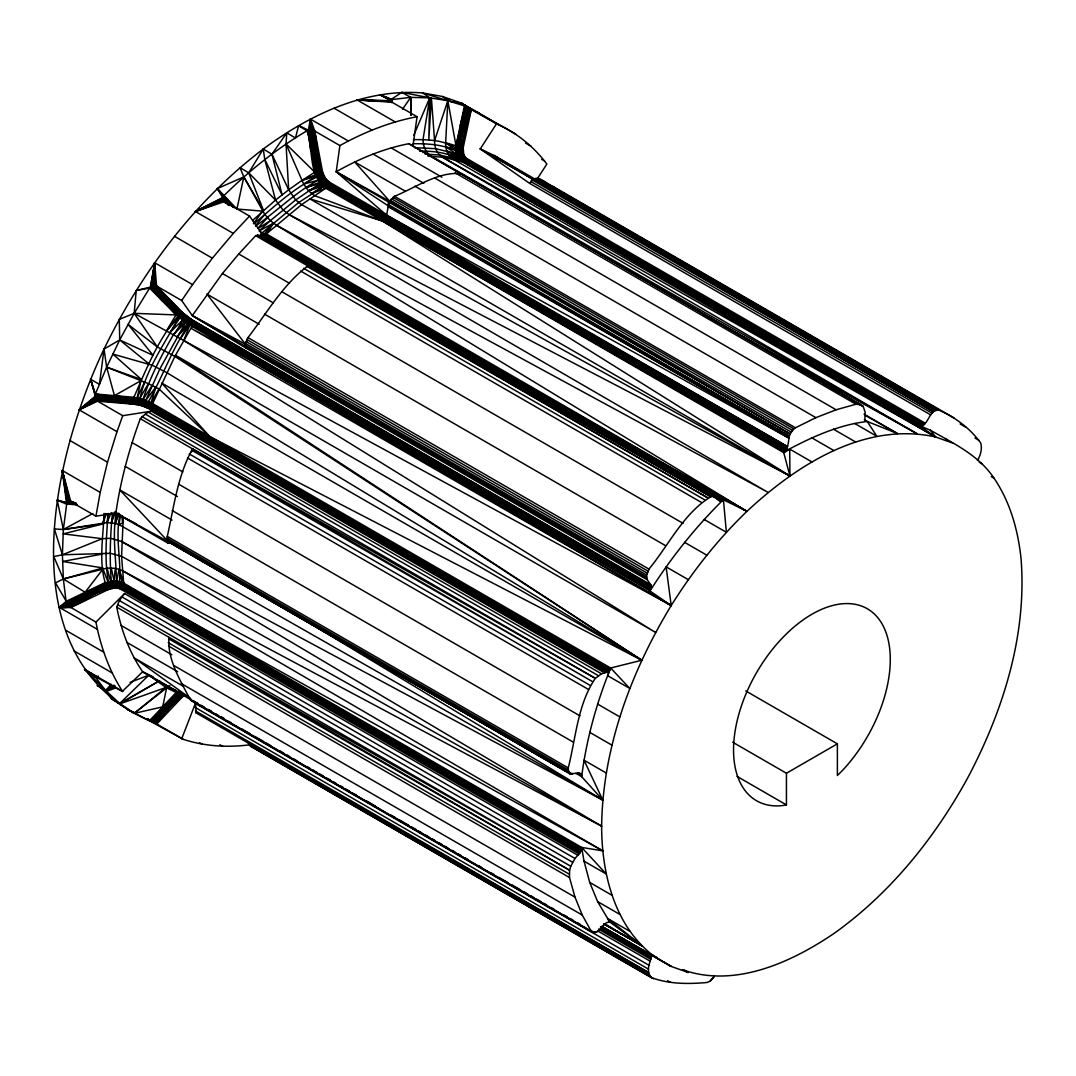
<?xml version="1.0" encoding="UTF-8"?>
<svg xmlns="http://www.w3.org/2000/svg" width="1076" height="1076" viewBox="0 0 1076 1076"><rect width="100%" height="100%" fill="white"/><g stroke="black" fill="none" stroke-linecap="round" stroke-linejoin="round"><path stroke-width="1.5" d="M412.928 146.202L417.058 116.706C389.915 121.87 364.024 132.227 339.895 145.556L314.77 131.057L310.789 130.008L306.942 130.828C276.545 148.717 248.959 170.99 223.862 195.711L222.705 199.611L225.758 203.162M417.058 116.706L391.946 102.207L390.211 99.772L410.723 97.365L429.741 97.822L447.831 100.687L455.995 145.731C454.866 151.689 456.843 158.616 462.317 161.803L920.262 426.204L935.515 436.95L952.623 443.056M419.559 151.165C434.61 150.976 450.656 152.698 463.084 161.911L921.043 426.311L930.417 430.239L935.515 436.95C864.472 421.362 796.711 464.953 746.932 511.329L723.422 499.775C718.647 504.832 716.347 494.14 710.846 496.789L307.938 265.853C283.015 284.414 266.74 313.197 247.978 337.608L245.597 343.54L246.364 348.355L647.335 579.856L651.209 585.6L650.038 591.047L671.209 605.532C630.886 671.935 602.681 747.78 601.632 826.153C601.713 874.25 614.799 927.687 655.647 957.438M249.565 744.821C227.332 747.685 204.521 746.327 183.149 739.279L149.618 720.799C6.55 658.418 51.648 458.793 104.036 349.041C141.588 271.878 194.595 201.158 263.243 149.013C309.027 115.199 364.495 88.272 422.774 92.966L429.741 97.822L428.786 140.122L431.409 98.077L434.556 140.633C434.368 146.955 436.829 153.747 442.424 157.163L917.061 433.762L702.884 314.219M119.987 515.31C114.379 539.318 123 564.887 118.441 588.424L114.419 588.047L107.882 589.756L70.814 607.604L59.503 607.469L66.066 601.39L104.587 582.883L114.016 580.784L122.099 582.21L581.672 847.417L606.232 873.981L584.026 861.163L581.672 847.417L602.789 850.86L122.368 570.67L115.32 568.263L107.075 568.141L63.349 578.982L55.508 582.842L69.294 606.501L95.939 622.103C100.593 646.501 108.999 670.281 122.476 691.263L142.664 671.787L153.196 676.844M584.026 861.163L589.729 882.428L597.61 901.594L607.604 918.474L641.794 945.683L603.905 923.948L641.794 945.683L610.657 922.616C603.138 919.119 599.076 937.707 591.208 931.17L582.25 915.071L575.001 897.155L569.513 877.545L569.607 870.282L570.764 866.234L574.961 858.473L579.91 852.959L581.524 849.569L123.579 585.169C103.565 577.462 84.856 597.489 66.066 601.39L63.349 578.982L62.408 554.786L54.378 528.935L63.349 529.513L102.96 523.958L63.188 533.871L102.207 538.699L110.451 538.282L121.575 541.443L602.789 800.1L581.672 776.657C586.42 739.4 596.588 702.722 610.657 667.994L641.794 660.247L175.509 355.282L655.647 632.486L183.74 340.514L134.191 313.331L119.288 319.357L119.705 339.949L106.645 367.131L95.387 394.004L95.266 398.12L97.62 401.187L122.745 415.686L151.353 411.193L604.577 672.85L608.572 671.128L609.393 670.2L149.9 404.98L136.706 400.528L95.387 394.004L90.599 379.29L99.449 384.334L104.036 349.041L119.705 339.949L134.191 313.331L149.618 288.072L153.626 285.449L156.571 286.014L181.696 300.527L192.295 315.604L246.364 348.355M136.37 523.985L115.858 513.064L95.939 516.198L70.814 501.698L66.981 501.9L63.349 529.513L62.408 554.786L53.8 556.574L63.349 578.982L85.138 592.23C97.028 588.451 110.707 577.274 123.753 584.039L581.712 848.439L581.524 849.569M95.939 516.198L100.203 492.391L107.519 462.182L116.975 431.678L79.099 409.808L97.62 401.187L134.688 404.294L141.225 405.504L147.95 408.248L149.739 407.468L152.133 404.737L174.877 356.398L193.129 324.36L192.886 320.446L183.176 313.062L156.571 286.014L154.675 262.732L192.55 284.589L212.349 258.2L233.304 233.398L249.565 216.088L264.79 237.756L267.695 239.437M651.088 588.76L190.708 322.881L178.091 313.076L153.626 285.449L154.675 262.732L150.358 287.144L162.705 301.374L166.914 298.415L181.696 313.372L191.272 320.823L651.37 586.541M864.055 414.152L897.451 433.547L867.202 421.456C838.083 424.939 811.062 437.354 785.493 451.113L325.275 185.112L320.312 179.167L317.272 171.514L309.969 129.994L310.453 119.113L348.328 140.983M180.297 693.872L164.749 707.658L151.339 721.552L147.694 719.064L152.846 722.278L180.297 693.872L180.243 695.042L153.72 722.709L148.084 719.172M97.378 629.339L59.503 607.469L106.739 587.604L112.038 588.357C109.201 563.609 110.075 538.013 112.415 513.104M107.882 589.756C97.391 566.326 103.444 538.282 103.955 513.44M579.91 852.959L121.951 588.559C99.853 581 81.87 610.361 59.503 607.469L66.335 602.399L105.018 583.932L114.607 585.694L121.144 589.487L121.951 588.559L123.753 584.039L121.575 556.305L123.283 516.803M536.991 179.302L546.864 164.036C533.777 146.645 516.493 132.523 496.493 123.807L465.195 106.107L422.774 92.966L442.572 96.517L447.831 100.687L445.666 142.718C445.249 148.972 447.589 155.791 453.144 159.167L935.515 436.95L442.424 157.163L427.992 156.181M114.217 396.99L95.051 395.255L90.599 379.29L95.172 394.704L114.217 396.99L114.782 401.926L96.262 400.016L79.099 409.808L94.97 396.439C113.975 397.797 134.796 395.188 152.133 404.737L610.092 669.137L607.604 675.661L629.81 688.479L610.657 667.994L152.698 403.594L143.095 399.452L133.881 397.273L95.387 394.004M425.208 154.043L439.654 155.038L459.64 159.665L459.492 154.245L463.205 147.735L455.995 145.731L464.442 105.798L461.012 102.973L471.369 109.308L463.205 147.735L463.769 154.742L460.178 156.141L457.071 155.926L457.959 146.699L466.5 106.712L461.012 102.973L442.572 96.517L451.153 101.709L461.012 102.973L515.821 134.15M577.341 773.079L581.712 775.594L579.91 773.16L569.903 773.698L168.932 542.196L167.412 539.937L167.291 536.413C173.895 507.078 177.674 475.39 192.55 448.88L595.324 678.337L601.511 673.805L604.577 672.85M286.794 132.778L286.028 143.969L288.677 189.806L295.685 199.934L301.589 204.642L789.932 475.955L789.717 449.109L783.745 452.646L325.813 188.246C307.951 175.428 313.627 149.174 306.942 130.828L298.617 125.61L295.47 138.037L286.794 132.778L271.946 154.245L282.114 194.931L264.777 159.477L263.243 149.013L271.946 154.245L288.677 189.806L275.55 200.055L252.483 220.54M172.039 520.085L119.799 489.93L168.327 541.672L168.098 543.232L168.932 542.196L170.129 542.681L168.098 543.232L115.858 513.064C120.525 480.824 129.039 449.257 140.31 418.712L142.113 416.668L595.324 678.337C577.651 704.202 575.808 738.19 568.263 767.914L568.384 771.438L569.903 773.698L568.141 769.797L167.17 538.296M104.036 349.041L106.645 367.131L148.353 383.634L158.966 388.907L209.685 436.493L641.794 660.247L174.877 356.398L157.419 347.023L134.191 313.331L136.222 290.493L150.358 287.144L177.015 313.923L192.685 325.517L650.644 589.917C671.303 557.624 695.217 527.428 722.534 500.501L264.575 236.101L262.369 233.398L260.997 233.815L298.603 202.584L324.333 185.919L327.507 182.1L327.938 181.064L325.302 178.118L322.733 172.644L314.77 131.057L310.453 119.113L308.328 130.263L315.967 171.824L319.168 179.746L324.333 185.919L784.646 451.987C791.062 445.262 785.83 432.592 795.46 427.777L815.89 417.649L836.119 409.781L855.958 404.226L861.311 404.832L863.275 406.553L865.158 412.337L864.848 419.828L866.395 421.429M254.931 222.92C274.757 206.215 293.95 187.896 317.595 176.666C319.478 157.553 313.802 137.984 310.453 119.113L310.789 130.008L318.63 171.245L322.706 180.445L328.301 185.691L385.894 217.46L787.309 447.791L329.35 183.404L324.602 178.872L321.724 172.859L313.56 130.519L310.453 119.113C307.185 137.782 317.124 155.966 315.524 174.662L317.595 176.666L318.079 180.23C295.174 192.523 276.868 211.273 255.671 225.987M116.383 512.432C111.514 537.529 117.257 563.151 116.262 588.074L109.133 585.263L105.542 585.102L59.503 607.469L69.294 606.501L87.896 598.121L85.569 593.266L66.187 601.941L59.503 607.469L68.339 605.559L109.537 586.555L114.607 585.694L121.306 586.823L580.61 851.883M107.977 513.521C106.564 538.35 103.484 564.591 110.196 588.841L107.344 588.76L87.304 596.951L69.294 606.501M115.32 568.263L114.016 580.784L114.419 588.047C98.615 581.847 81.642 599.762 67.129 603.986M134.688 404.294L133.653 401.361L133.881 397.273C146.309 369.324 157.715 339.949 177.822 316.478L178.764 315.483L178.091 313.076L152.119 285.88L154.675 262.732L155.401 285.57L180.257 313.506L191.084 321.805L651.33 587.604M592.109 932.125L190.237 699.669C180.499 680.637 167.036 659.453 168.972 637.315L116.733 607.146L119.369 600.556L124.56 593.562L577.772 855.218M977.465 460.474C980.505 455.309 982.442 448.934 980.693 443.003C970.108 428.261 954.668 416.842 938.043 409.741C929.314 410.844 928.924 422.545 921.89 426.15L463.944 161.75L462.64 157.93L463.258 153.263L459.492 154.245L456.291 153.774L456.856 146.228L465.195 106.107L461.012 102.973L498.887 124.843M209.685 436.493L161.709 383.043L641.794 660.247L166.619 372.552L152.375 365.302L112.899 354.112L141.467 379.532L106.645 367.131L114.446 395.632L140.929 380.689L136.867 399.183L137.002 404.563L95.589 398.981L79.099 409.808L95.024 397.138L133.572 400.016L143.458 405.585L159.853 368.907L185.623 322.464L181.198 311.798L155.401 285.57M195.429 710.913L648.653 972.57L248.22 742.978L649.635 975.448L195.98 712.81L195.684 703.556L648.909 965.226C648.102 969.395 648.021 974.385 651.316 977.546C668.922 984.217 688.465 984.15 707.026 982.482L710.12 981.191L714.262 976.457L710.12 981.191M339.895 145.556L336.21 171.783L387.938 205.637L788.748 438.013L386.593 215.146L389.014 202.49L394.488 196.289C414.341 188.287 439.344 170.788 461.12 173.868L819.71 381.361M922.791 425.733L464.845 161.333C448.719 148.017 470.279 124.52 470.199 108.636L461.671 149.51L462.626 155.361L466.58 159.826L924.54 424.226M120.391 515.471L119.086 524.631L602.789 800.1L584.026 760.194L606.232 773.012M648.909 965.226L651.37 957.062L650.038 954.076L657.409 957.627M390.077 100.364L379.909 94.715L391.382 99.274L401.819 92.375L429.741 97.822L423.016 139.611C423.056 145.986 425.666 152.711 431.274 156.168L917.061 433.762M650.038 591.047L187.426 323.728L176.047 314.918L150.721 286.794L154.675 262.732L154.85 285.436L166.914 298.415L153.626 285.449M925.293 423.218L467.347 158.818L464.845 161.333L462.317 161.803L457.959 156.181L455.713 148.206L462.236 126.538L465.545 106.268L461.012 102.973L469.661 108.34C469.983 123.928 450.884 147.614 465.733 160.687L923.692 425.087M108.555 513.602L107.075 522.586L63.349 529.513L57.23 500.152L66.47 502.626L76.019 503.528M413.493 139.624C428.235 139.611 444.119 139.732 456.587 148.649L457.959 146.699L463.5 126.955L466.93 106.927L461.012 102.973L468.437 107.694L464.859 127.277L460.259 125.569L465.195 106.107M192.685 325.517L184.467 314.246L179.006 317.447C163.633 345.261 143.512 372.834 138.844 404.912L133.868 402.558L95.024 397.138M136.423 713.455L127.56 709.514L149.618 720.799L162.705 706.851L166.592 687.873L169.914 685.668M123.727 583.017L119.086 569.204L116.679 580.879L119.947 582.506L123.202 586.339L581.161 850.739M467.656 107.291L459.223 147.103L456.627 151.043C443.11 144.588 427.831 143.471 413.05 143.767M253.385 223.768L262.598 211.138L236.922 209.04L243.835 176.921L240.015 167.668L248.731 172.846L275.55 200.055L282.934 209.887L288.933 214.528L768.197 492.472L276.424 225.22L270.345 220.647L264.804 214.447L243.835 176.921L217.339 188.569L222.705 197.54L230.318 205.503M288.677 189.806L301.912 180.432L316.667 174.272L317.272 171.514L310.453 119.113M104.587 582.883L108.299 582.762L108.568 581.565C113.276 582.708 119.759 584.08 121.144 589.487L579.103 853.887M465.545 106.268L455.995 145.731L445.666 142.718L456.627 151.043L462.936 151.111L461.402 155.832L461.792 160.163L463.084 161.911M329.35 183.404L329.619 182.248L327.938 181.064L329.35 183.404L326.7 187.587L301.589 204.642L262.786 236.855M646.716 578.552L192.295 315.604L222.436 273.506L238.737 253.99L255.684 235.684L257.621 235.133L710.846 496.789C683.731 512.97 668.721 545.236 648.949 569.096L646.568 575.041L647.335 579.856M462.236 126.538L466.93 106.927M118.01 512.97L115.32 523.487L107.075 522.586L111.231 512.553M463.5 126.955L468.437 107.694M105.421 513.521L103.014 522.869L106.349 513.642M471.369 109.308L460.582 147.425L457.744 151.326L459.008 156.262L463.944 161.75M114.581 511.988L111.245 522.788L115.482 512.284M321.24 170.909L314.824 172.187L286.028 143.969L303.661 184.104L308.543 190.815L322.921 186.108L321.28 175.213L322.316 170.882L321.24 170.909L320.07 175.697L320.258 183.283L295.685 199.934L270.345 220.647L259.114 231.004L273.398 223.203L266.781 234.138L263.876 234.42L262.181 235.698L721.619 500.999M193.129 324.36C183.579 305.476 182.073 326.526 173.465 334.569C160.553 357.165 148.259 380.353 141.225 405.504L133.653 401.361L94.97 396.439M434.556 140.633L447.831 100.687M191.528 451.866L192.55 448.88L140.31 418.712M116.975 431.678L122.745 415.686M651.209 585.6L191.111 319.357L191.084 321.805L183.74 340.514L671.209 605.532C692.648 571.289 717.84 539.399 746.932 511.329L276.424 225.22M181.696 738.755L195.751 702.534M114.446 395.632L133.653 398.631L145.247 406.916C161.413 380.931 170.963 350.09 188.959 324.723L190.17 323.997L192.093 326.647M119.302 513.494L115.32 523.487L119.086 524.631L122.691 522.855L121.655 515.377M245.597 343.54L247.978 337.608L648.949 569.096L646.568 575.041L245.597 343.54L646.461 576.911L245.489 345.409L244.534 345.759L245.503 344.266L206.928 294.084L259.168 324.253M413.816 135.146L429.741 97.822M137.136 397.864L144.547 382.047M119.947 582.506L120.431 581.645L123.579 585.169M158.966 388.907L149.9 404.98L146.82 407.643L133.881 397.273M179.006 317.447L166.592 330.561L176.047 314.918L179.181 312.417L181.992 311.892L188.959 324.723L177.083 336.667L187.426 323.728L189.672 318.388L193.411 322.141M139.732 398.47L148.353 383.634M263.243 149.013L248.731 172.846L263.486 210.371L243.835 176.921M152.146 385.369L143.095 399.452L147.789 403.971L149.739 407.468L607.684 671.868M930.673 414.892L529.701 183.404L480.259 148.918L496.493 123.807M180.566 338.684L189.511 325.087M181.696 300.527L192.55 284.589M402.532 109.227L410.723 97.365L401.819 92.375M529.701 183.404L532.499 179.073L533.467 179.45L933.47 411.691L532.499 180.19L532.499 179.073L480.259 148.918L493.938 155.388L534.57 178.845M188.152 322.666L185.623 322.464L173.465 334.569L187.749 316.963L193.371 323.204M136.867 399.183L137.768 398.012L147.95 408.248L605.909 672.648M85.138 592.23L103.014 568.975L107.923 581.699M255.402 225.664L264.804 214.447M273.398 223.203L263.876 234.42L264.575 236.101M153.72 722.709L165.852 708.398L182.248 693.347M151.339 721.552L179.423 690.9M152.16 721.633L154.904 723.328L166.914 709.286L183.028 694.464L183.619 695.634L156.571 724.256M461.927 147.641L458.995 151.474L457.609 156.827L459.425 158.656L461.51 158.387L464.765 156.504L463.769 154.742L464.845 161.333M179.275 691.976L177.015 692.89L162.705 706.851L134.191 713.375L119.705 703.475L106.645 691.37L97.082 685.399L105.811 690.335L111.205 684.296M258.011 228.085L267.44 217.675M162.705 706.851L176.047 692.608L178.293 691.465M180.351 692.702L178.091 693.415L151.945 721.835L165.852 708.398L167.869 710.294L155.401 723.597M181.992 697.087L178.091 693.415L150.425 721.149L147.856 719.279M165.852 708.398L163.686 707.134L150.048 720.987L147.668 719.198M154.904 723.328L181.198 696.051L185.005 694.787M95.939 622.103L124.56 593.562M392.915 197.352L793.886 428.853L789.986 433.978L390.104 200.539L394.488 196.289L795.46 427.777M149.618 720.799L163.686 707.134M122.745 691.666L94.997 676.427L111.447 698.808L119.705 703.475L148.851 675.163L166.592 687.873L178.091 693.415M190.17 323.997L183.176 313.062L178.764 315.483M142.113 416.668L148.3 412.135L151.353 411.193M152.133 404.737L151.07 402.72L155.751 387.158L145.717 400.366L148.353 402.841L149.429 401.926L151.434 405.8M111.447 698.808L134.191 713.375L165.96 687.47L120.149 703.785L159.705 680.583M134.191 713.375L166.592 687.873L175.523 689.877M784.646 451.987L382.774 221.158L314.38 195.576L308.543 190.815L322.625 184.332L326.741 179.921L328.906 184.574L786.865 448.961L385.275 218.589M110.909 582.183L112.671 580.919L123.202 586.339M115.011 685.735L106.645 691.37L116.033 687.766M324.333 185.919L311.408 193.519L325.813 188.246L322.706 180.445L322.733 172.644L316.667 174.272M122.476 691.263L84.587 669.393L105.811 690.335L112.832 685.735M258.307 228.394L270.345 220.647M326.7 187.587L323.715 179.665L323.325 174.379L317.595 176.666L316.102 176.155L303.661 184.104L318.079 180.23L324.374 176.599L327.548 186.713M105.811 690.335L114.043 685.156M954.049 417.972L553.077 186.471C546.621 184.036 537.233 173.223 531.019 181.656L931.991 413.144M786.448 773.24L837.384 743.839L837.384 775.514L841.903 771.035A110.828 63.982 -60 0 0 874.089 613.764A110.828 63.982 -60 0 0 749.743 685.546A110.828 63.982 -60 0 0 781.929 805.655L786.448 804.915L786.448 773.24L732.648 742.184M119.705 703.475L157.419 682.009M63.349 529.513L92.805 513.534M66.793 603.38L85.569 593.266M68.339 605.559L86.685 595.714M322.625 184.332L320.258 183.283L305.92 187.627L319.491 182.369L325.302 178.118L328.301 185.691L786.247 450.091L384.535 219.612M229.161 204.642L222.571 198.105L195.429 211.528L233.304 233.398M98.319 676.078L95.387 677.49L84.587 669.393L96.221 676.468M228.542 205.301L222.705 199.611L195.429 211.528L224.44 201.589L249.565 216.088M861.311 404.832L408.88 143.7C383.204 148.649 358.859 158.871 336.21 171.783L386.593 215.146M102.207 538.699L62.408 554.786L110.451 553.333L121.575 556.305L601.632 826.153L121.575 541.443M225.449 202.772L223.189 200.513L195.429 211.528L222.705 197.54L232.537 206.7M130.102 682.372L148.851 675.163M59.503 607.469L67.734 604.82L109.133 585.263L114.581 584.389L119.745 584.94L121.951 588.559M316.102 176.155L301.912 180.432L314.824 172.187L312 150.949L307.897 130.398L298.617 125.61L308.328 130.263L313.304 150.627L316.021 150.156C319.209 161.387 317.514 177.325 328.906 184.574L386.338 216.303L787.565 446.634L329.619 182.248M139.436 399.774L141.776 399.075L148.824 407.979L606.783 672.379M597.772 931.332L593.293 932.623L191.138 700.624M63.349 578.982L102.96 567.953L62.664 561.47L102.207 554.086M313.304 150.627L310.856 151.312L307.897 130.398M180.243 695.042L183.028 694.464M194.272 701.054L192.322 701.135M921.89 426.15L920.262 426.204M136.222 290.493L149.618 288.072L176.047 314.918L134.191 313.331M534.059 179.1L538.363 178.522L939.335 410.023L935.031 410.602L534.059 179.1L933.47 411.691M460.03 160.109L450.4 157.042C454.583 160.068 461.833 162.247 465.76 157.634L467.347 158.818M257.621 235.133L262.907 235.94L716.118 497.61M414.435 147.681L435.726 148.676L456.291 153.774L445.746 146.82L455.726 149.698M390.171 100.646L357.232 100.001L395.107 121.87M390.386 100.942L357.232 100.001L391.946 102.207M390.696 101.319L357.232 100.001L390.991 101.561M95.589 398.981C113.814 400.783 133.841 397.824 150.613 406.728L608.572 671.128M76.288 503.084L66.47 502.626L62.327 470.535L100.203 492.391M96.262 400.016C113.935 402.155 133.384 398.981 149.739 407.468M70.814 501.698L62.327 470.535L67.237 501.658L73.719 502.089M77.19 504.886L66.066 503.971L57.23 500.152L66.308 502.99L75.939 503.702M73.356 502.438L66.981 501.9L62.327 470.535L68.272 501.16L71.446 501.416M70.895 501.645L67.734 501.389L62.327 470.535L69.725 501.255M114.217 399.721L95.266 398.12L79.099 409.808L96.611 400.406L136.773 403.89L148.824 407.979M68.272 501.16L71.352 501.47M67.237 501.658L73.531 502.277M66.308 502.99L77.297 504.483M442.424 157.163L462.317 161.803M108.299 582.762L114.581 584.389L120.014 588.935L122.166 583.259L119.086 569.204M459.425 158.656L448.181 154.177L457.609 156.827L446.607 150.707L457.071 155.926M195.98 712.81L198.952 713.644M650.644 954.506L653.737 955.555M456.587 148.649L462.962 149.429L460.178 156.141L460.851 160.257M192.55 700.664L190.237 699.669L591.208 931.17M390.642 99.476L379.909 94.715L390.09 99.987M682.426 969.705C734.478 988.279 790.806 962.711 833.9 933.538C890.524 893.188 935.031 837.72 968.185 776.993C1003.316 710.254 1027.109 634.759 1021.043 558.619C1018.044 530.266 1010.216 501.967 994.022 478.201C978.824 455.256 953.578 443.393 930.417 430.239M390.211 99.772L379.909 94.715L390.938 99.369L391.476 102.556M288.933 214.528L789.932 475.955L783.745 452.646M167.13 540.354L170.062 541.914M122.368 570.67L601.632 826.153M248.664 743.946L250.345 746.045L653.576 978.757M192.295 315.604L245.503 344.266M115.858 513.064L168.327 541.672L571.1 774.182M180.701 615.916L602.789 850.86M865.292 415.376L897.451 433.547M116.733 607.146C121.252 630.065 129.335 652.473 142.664 671.787L191.407 699.427M480.259 148.918L533.467 179.45L493.938 155.388L503.743 161.871M387.938 205.637L789.206 436.009L388.234 204.507L388.449 201.938L389.673 201.239L789.986 433.978L336.21 171.783L389.673 201.239L354.69 161.965L405.477 191.286M383.688 220.486L785.493 451.113M525.478 142.987L531.087 146.228M541.726 159.329L544.523 160.956M537.072 178.239L938.043 409.741M535.606 178.441L936.577 409.929M960.155 423.984L965.966 427.333M513.803 167.923L516.709 169.591M526.863 175.455L529.769 177.136M974.964 438.026L979.321 440.541M979.268 462.196L982.038 463.81M991.252 476.601L994.022 478.201M454.987 172.738L855.958 404.226M334.004 108.151L371.879 130.021M864.297 419.788L867.202 421.456L876.9 436.305L854.694 423.473M391.153 147.883L441.94 177.204M435.148 178.28L836.119 409.781M373.036 153.976L423.836 183.31M414.919 186.161L815.89 417.649M833.429 429.176L855.635 441.994M811.694 437.757L833.9 450.575M391.435 198.804L792.407 430.306M390.104 200.539L791.075 432.041M387.777 206.511L788.748 438.013M789.717 449.109L811.923 461.927M260.473 235.052L713.684 496.709M270.601 241.105L274.958 243.62M277.864 245.301L288.032 251.179M290.937 252.847L308.368 262.921M311.273 264.588L321.442 270.466M324.347 272.134L353.399 288.919M356.304 290.587L360.662 293.102M363.567 294.784L373.735 300.661M376.64 302.329L379.546 304.01M382.451 305.692L394.072 312.39M396.977 314.071L399.882 315.752M402.787 317.433L407.145 319.949M410.05 321.616L412.955 323.298M415.861 324.979L420.218 327.494M423.124 329.175L433.292 335.039M436.197 336.721L465.249 353.493M468.154 355.174L485.585 365.235M488.491 366.903L498.659 372.78M501.564 374.461L505.922 376.977M508.827 378.644L511.732 380.326M514.637 382.007L518.995 384.522M521.9 386.203L524.806 387.871M527.711 389.552L532.069 392.067M534.974 393.749L545.142 399.613M548.047 401.294L558.215 407.158M561.121 408.84L610.509 437.354M613.414 439.035L616.319 440.716M620.677 443.231L630.845 449.095M633.751 450.777L636.656 452.458M639.561 454.126L643.919 456.641M646.824 458.322L656.992 464.2M659.897 465.868L670.066 471.745M672.971 473.413L690.402 483.487M693.307 485.155L703.475 491.033M706.381 492.714L718.001 499.412M264.239 237.688L267.157 239.37M270.063 241.051L272.968 242.732M283.149 248.596L287.507 251.125M290.412 252.793L293.318 254.474M296.223 256.155L300.594 258.67M309.31 263.714L313.667 266.229M316.586 267.911L325.302 272.941M336.936 279.652L345.665 284.696M355.833 290.574L358.738 292.242M368.92 298.119L371.825 299.8M376.183 302.316L379.102 303.997M382.007 305.678L384.912 307.359M389.27 309.875L392.175 311.556M395.094 313.237L399.452 315.752M402.357 317.433L405.262 319.101M415.444 324.979L418.349 326.66M422.707 329.175L425.625 330.857M428.53 332.538L432.888 335.053M441.617 340.097L445.975 342.612M448.88 344.293L457.609 349.323M475.054 359.397L477.959 361.079M488.127 366.956L491.046 368.624M501.214 374.502L504.119 376.183M508.491 378.698L511.396 380.379M514.301 382.061L517.206 383.742M521.578 386.257L524.483 387.938M527.388 389.62L531.746 392.135M534.651 393.816L537.57 395.484M547.738 401.361L550.643 403.043M560.825 408.92L565.182 411.435M573.911 416.479L578.269 418.994M581.174 420.676L589.904 425.706M594.261 428.221L602.99 433.265M620.435 443.339L623.34 445.007M633.522 450.884L636.427 452.566M640.785 455.081L643.69 456.762M646.595 458.443L649.514 460.125M653.872 462.64L656.777 464.321M659.682 466.002L662.587 467.67M666.959 470.199L669.864 471.866M672.769 473.548L677.127 476.063M680.045 477.744L682.951 479.425M693.119 485.303L697.49 487.818M700.395 489.499L703.3 491.181M706.206 492.848L710.563 495.377M717.84 499.573L720.745 501.255M255.684 235.684L707.766 497.838L306.794 266.337M303.647 268.301L704.619 499.789M300.634 271.044L701.606 502.546M704.188 519.479L726.394 532.297L723.422 499.775L260.015 231.676M238.737 253.99L289.525 283.324M282.154 291.905L683.125 523.407M174.473 236.33L212.349 258.2M222.436 273.506L273.237 302.827M684.578 542.344L706.784 555.162M264.561 314.152L665.533 545.653M688.317 579.668L666.111 566.85L671.209 605.532L191.071 328.328L249.067 359.545L671.209 605.532M246.875 339.532L647.846 571.033M246.068 341.549L647.039 573.051M192.886 320.446L650.845 584.846M745.776 690.953L837.384 743.839M148.3 412.135L601.511 673.805M145.152 414.004L598.364 675.661M191.582 450.158L592.553 681.659L192.55 448.88M189.255 453.938L590.226 685.439M187.506 457.972L588.478 689.46M737.006 776.374L786.448 804.915M597.61 704.067L619.816 716.898M132.066 442.586L182.853 471.92M179.019 484.388L579.991 715.876M589.729 732.352L611.935 745.17M125.206 466.379L177.446 496.547M69.644 440.326L107.519 462.182M172.268 510.602L573.239 742.104M578.619 772.985L581.524 774.666M568.263 767.914L167.291 536.413L168.017 541.268L569.903 773.698M575.862 773.294L581.672 776.657M167.412 539.937L568.384 771.438M171.528 542.694L174.433 544.375M177.338 546.043L180.243 547.724M184.601 550.24L187.506 551.921M197.675 557.785L200.58 559.466M222.382 572.042L226.74 574.571M235.456 579.601L239.814 582.116M242.719 583.797L247.076 586.312M249.982 587.98L252.887 589.661M255.792 591.343L260.15 593.858M270.318 599.722L273.223 601.403M283.391 607.281L286.297 608.949M289.202 610.63L292.107 612.311M296.465 614.826L299.37 616.508M309.552 622.372L312.457 624.053M342.962 641.659L351.677 646.703M354.582 648.371L358.94 650.886M367.656 655.93L372.014 658.445M374.919 660.113L377.824 661.794M395.255 671.854L398.16 673.536M401.066 675.217L403.984 676.898M421.415 686.959L424.321 688.64M428.678 691.155L431.584 692.836M434.489 694.504L437.394 696.185M441.752 698.701L444.657 700.382M454.825 706.246L463.541 711.276M479.519 720.503L483.877 723.032M492.593 728.062L496.951 730.577M507.132 736.441L510.037 738.123M520.206 744L523.111 745.668M527.469 748.183L530.374 749.864M533.279 751.546L536.184 753.227M540.542 755.742L543.447 757.41M546.352 759.091L549.258 760.772M553.615 763.288L556.521 764.969M566.689 770.833L572.499 774.195M168.017 541.268L568.989 772.77M121.749 596.817L574.961 858.473M119.369 600.556L572.58 862.226M117.54 604.577L570.764 866.234L168.972 637.315L569.607 870.282L168.636 638.781M589.729 882.428L611.935 895.245M168.206 642.628L569.177 874.115M168.542 646.044L569.513 877.545M121.05 625.412L171.837 654.746M597.61 901.594L619.816 914.412M174.03 665.654L575.001 897.155M609.393 921.863L607.604 918.474L629.81 931.291M126.833 642.359L177.634 671.68M603.972 923.84L641.794 945.683L605.667 924.405M684.161 970.135L688.317 972.543L671.209 966.423L601.753 926.382M181.279 683.569L582.25 915.071M601.901 926.409L671.209 966.423L650.038 954.076M601.659 926.638L651.088 955.179M600.448 926.665L651.33 956.039M183.404 686.34L134.056 657.853L190.264 698.176M600.489 927.687L651.37 957.062M600.327 928.803L651.209 958.178M598.512 929.126L650.845 959.348M597.839 930.982L650.133 961.177M215.509 713.751L218.415 715.419M228.583 721.297L231.488 722.978M241.656 728.842L250.372 733.872M254.73 736.387L263.445 741.431M266.35 743.099L270.708 745.614M279.424 750.644L283.782 753.173M286.7 754.841L289.605 756.522M293.963 759.037L296.868 760.719M307.037 766.583L309.942 768.264M312.847 769.945L317.205 772.46M320.11 774.142L323.015 775.809M327.373 778.325L330.278 780.006M333.183 781.687L336.089 783.368M340.446 785.883L343.352 787.551M346.257 789.233L349.162 790.914M353.52 793.429L356.425 795.11M366.593 800.974L375.309 806.005M391.301 815.231L395.659 817.747M398.564 819.428L408.732 825.305M411.637 826.973L415.995 829.488M418.9 831.17L421.805 832.851M424.711 834.532L429.068 837.047M431.974 838.715L434.879 840.396M439.237 842.912L442.142 844.593M445.047 846.274L447.952 847.942M452.31 850.47L455.215 852.138M458.12 853.819L461.026 855.501M465.383 858.016L468.289 859.697M478.457 865.561L481.362 867.243M491.544 873.107L494.449 874.788M498.807 877.303L507.522 882.333M511.88 884.849L520.596 889.892M523.501 891.56L527.859 894.075M530.764 895.757L533.669 897.438M536.574 899.119L540.932 901.634M543.837 903.302L546.742 904.983M551.1 907.498L554.005 909.18M564.174 915.044L567.079 916.725M569.984 918.406L572.889 920.088M577.247 922.603L580.152 924.271M590.334 930.148L594.692 932.663M142.664 671.787L190.546 699.44M65.717 630.24L103.592 652.11M195.186 707.443L648.398 969.099M667.564 980.707L670.469 982.388M250.345 746.045L651.316 977.546M74.109 650.953L111.985 672.823M219.881 744.74L222.692 746.354M199.49 742.669L202.288 744.283M152.281 721.458L183.149 739.279M822.615 383.029L840.033 393.117M842.938 394.798L863.275 406.553L408.88 143.7M519.291 194.702L935.515 436.95M291.246 611.935L602.789 800.1M193.25 321.199L181.198 311.798M147.802 718.983L154.137 722.924M95.065 676.952L84.587 669.393L95.549 676.279M84.587 669.393L94.997 676.764M147.937 719.172L150.6 720.947M553.077 186.471L555.754 188.515M157.419 347.023L128.138 324.441L153.142 355.389L119.705 339.949L148.851 363.755M224.44 201.589L223.485 200.849L195.429 211.528L222.571 198.899L229.067 205.516M477.946 112.281L480.488 114.298M945.979 439.223L948.507 441.362M150.721 286.794L164.749 299.518L177.015 313.923L177.822 316.478L180.23 316.68L180.243 311.973L156.571 286.014M152.119 285.88L179.181 312.417L179.759 314.596M262.907 235.94L264.79 237.756M165.852 298.846L152.846 285.638L154.675 262.732L151.676 286.108L164.749 299.518M232.954 206.753L223.122 196.626L217.339 188.569L236.922 209.04M223.189 200.513L225.516 202.88M222.705 199.611L225.933 202.947M222.571 198.105L229.067 205.126M233.021 206.646L217.339 188.569M122.099 582.21L123.753 584.039M223.862 195.711L234.164 207.722M148.353 402.841L150.613 406.728M607.604 918.474L610.092 922.119M184.615 321.778L180.768 313.883M122.651 587.483L119.92 583.69L114.016 580.784L111.245 567.913M263.028 235.16L263.674 236.599M465.733 160.687L464.765 156.504L466.58 159.826M107.075 568.141L110.586 581.121M264.777 159.477L275.55 200.055M309.969 129.994L314.663 150.358M62.327 470.535L69.241 501.134M311.663 130.048L316.021 150.156L313.56 130.519M391.987 102.422L391.382 99.274L391.866 102.476M314.77 131.057C317.433 148.232 319.491 165.274 319.491 182.369M411.22 115.24L410.723 97.365L410.871 115.253M179.759 318.066L169.914 332.497L182.503 320.218L180.66 317.07L179.759 318.066M382.774 221.158L309.794 198.831L789.932 475.955L382.774 221.158M746.932 511.329L322.45 268.274L266.781 234.138L746.932 511.329M198.078 703.664L195.173 701.996L198.078 703.677M203.889 706.999L200.983 705.331L203.889 707.04M211.152 711.169L208.246 709.501L211.152 711.223M224.225 718.687L221.32 717.006L224.225 718.781"/></g></svg>
